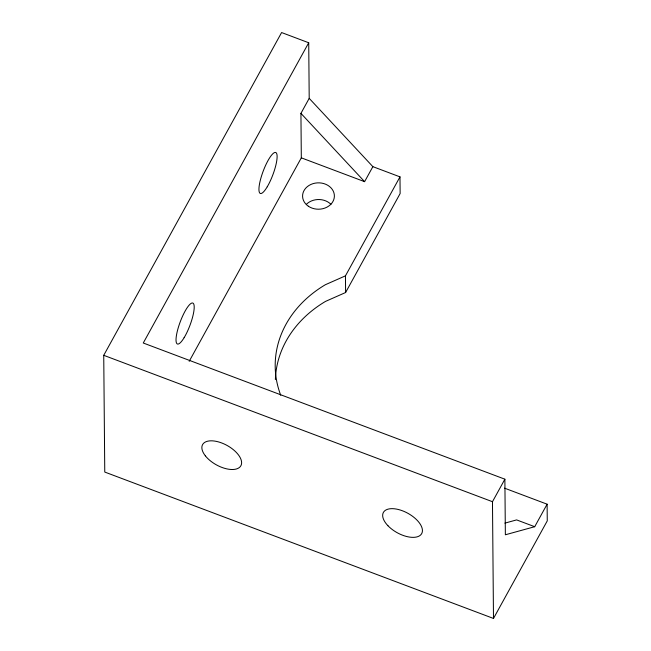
<?xml version="1.0" encoding="UTF-8"?>
<svg xmlns="http://www.w3.org/2000/svg" width="651" height="651" viewBox="0 0 651 651"><rect width="100%" height="100%" fill="white"/><g stroke="black" fill="none" stroke-linecap="round" stroke-linejoin="round"><path stroke-width="0.98" d="M504.541 488.16L547.117 504.191L547.263 520.873L493.491 618.45L104.762 472.056L103.737 355.316L281.598 32.55L308.72 42.763L309.201 98.358L300.933 113.364L301.315 157.843L189.189 361.329M308.72 42.763L143.269 343.012L504.883 479.193L505.363 534.78L534.707 526.708L547.117 504.191M301.315 157.843L364.601 181.67L372.868 166.656L309.201 98.358M275.381 379.549A119.304 98.903 -0.5 0 1 325.508 301.405L345.6 292.519L345.453 275.845L399.991 176.869L372.868 166.656M345.6 292.519L400.137 193.55L399.991 176.869M493.491 618.45L492.473 501.709L504.883 479.193M345.453 275.845L325.362 284.723A119.304 98.903 -0.5 0 0 280.744 395.271M504.891 523.127L516.625 519.905L534.707 526.708M103.737 355.316L492.473 501.709M300.933 113.364L364.601 181.67M306.369 204.333A15.909 13.191 -0.5 0 1 330.96 204.349M308.346 206.221A15.909 13.191 -0.5 0 0 334.166 198.181A15.909 13.191 -0.5 0 0 312.936 183.68A15.909 13.191 -0.5 0 0 308.346 206.221M387.955 525.739A21.874 11.083 28.9 0 0 421.555 533.836A21.874 11.083 28.9 0 0 398.16 509.448A21.874 11.083 28.9 0 0 387.955 525.739M205.35 455.83A21.874 11.083 28.9 0 0 239.69 467.239A21.874 11.083 28.9 0 0 220.209 442.428A21.874 11.083 28.9 0 0 205.35 455.83M267.252 186.764A21.874 5.167 -69.4 0 0 276.276 152.895A21.874 5.167 -69.4 0 0 260.571 179.294A21.874 5.167 -69.4 0 0 267.252 186.764M184.127 337.674A21.874 5.167 -69.4 0 0 193.445 303.553A21.874 5.167 -69.4 0 0 177.78 329.398A21.874 5.167 -69.4 0 0 184.127 337.674"/></g></svg>
